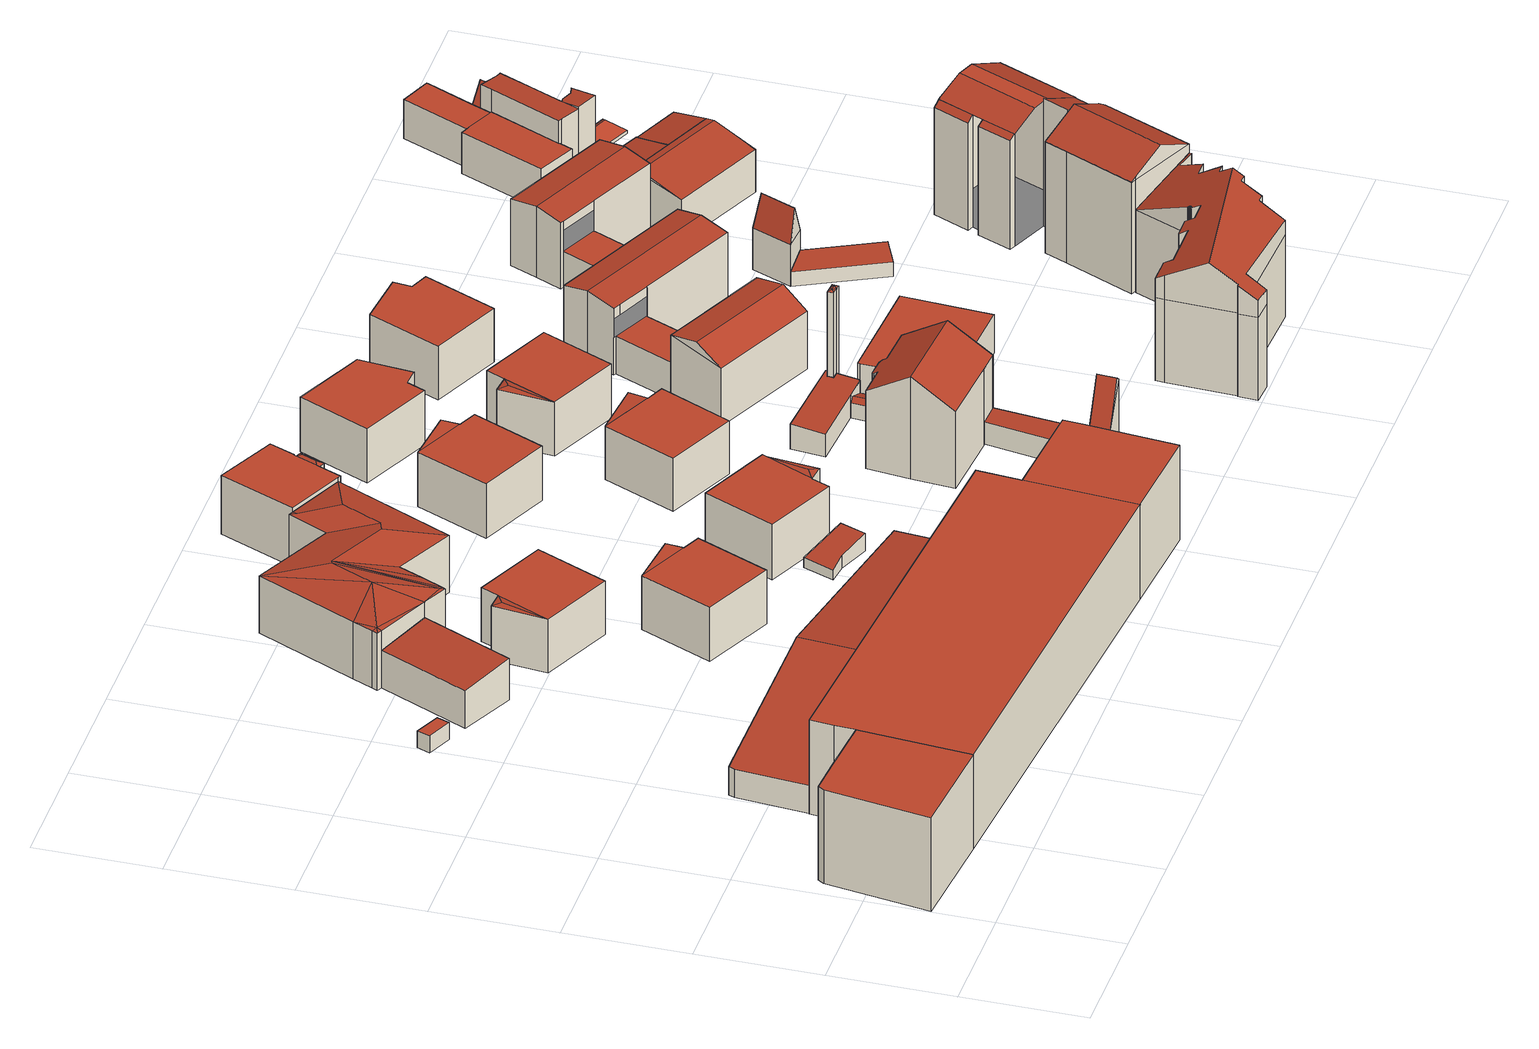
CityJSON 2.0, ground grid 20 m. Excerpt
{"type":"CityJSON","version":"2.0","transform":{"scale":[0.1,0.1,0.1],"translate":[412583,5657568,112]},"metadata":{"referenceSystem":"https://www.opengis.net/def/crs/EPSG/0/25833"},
"CityObjects":{
"building1":{"type":"Building","attributes":{"Dachtyp_tdc":"tdcPolyFlatRoof","Gemeindeschluessel":14612000,"Dachneigung":2.72,"QualitaetDacherkennung":59,"Geometrietyp2DReferenz":"3000","measuredHeight":2.93,"function":"31001_9998","roofType":"2100"},"geometry":[{"type":"Solid","lod":"2","boundaries":[[[[0,1,2,3]],[[1,4,5,2]],[[4,6,7,5]],[[6,0,3,7]],[[6,4,1,0]],[[3,2,5,7]]]],"semantics":{"surfaces":[{"type":"WallSurface"},{"type":"RoofSurface"},{"type":"GroundSurface"}],"values":[[0,0,0,0,1,2]]}}]},
"building2":{"type":"Building","attributes":{"Gemeindeschluessel":14612000,"Geometrietyp2DReferenz":"3000","function":"31001_2000","roofType":"9999"},"children":["building2-1","building2-2","building2-3"]},
"building2-1":{"type":"BuildingPart","attributes":{"Dachtyp_tdc":"tdcPolyFlatRoof","Dachneigung":0,"QualitaetDacherkennung":70,"Geometrietyp2DReferenz":"3000","measuredHeight":16.41,"roofType":"1000"},"parents":["building2"],"geometry":[{"type":"MultiSurface","lod":"2","boundaries":[[[8,9,10,11]],[[9,12,13,10]],[[12,14,15,13]],[[14,16,17,15]],[[16,18,19,17]],[[18,20,21,19]],[[18,16,14,12,9,8,20]],[[21,11,10,13,15,17,19]]],"semantics":{"surfaces":[{"type":"WallSurface"},{"type":"RoofSurface"},{"type":"GroundSurface"}],"values":[0,0,0,0,0,0,1,2]}}]},
"building2-2":{"type":"BuildingPart","attributes":{"Dachtyp_tdc":"tdcPolyFlatRoof","Dachneigung":0,"QualitaetDacherkennung":54,"Geometrietyp2DReferenz":"3000","measuredHeight":16.43,"roofType":"1000"},"parents":["building2"],"geometry":[{"type":"MultiSurface","lod":"2","boundaries":[[[22,23,24]],[[22,25,26,23]],[[25,27,28,26]],[[27,29,30,28]],[[29,8,11,30]],[[31,32,33,21,20]],[[31,20,8,29,27,25,22]],[[23,26,28,30,11,21,33]]],"semantics":{"surfaces":[{"type":"WallSurface"},{"type":"RoofSurface"},{"type":"GroundSurface"}],"values":[0,0,0,0,0,0,1,2]}}]},
"building2-3":{"type":"BuildingPart","attributes":{"Dachtyp_tdc":"tdcPolyFlatRoof","Dachneigung":0,"QualitaetDacherkennung":60,"Geometrietyp2DReferenz":"3000","measuredHeight":16.4,"roofType":"1000"},"parents":["building2"],"geometry":[{"type":"MultiSurface","lod":"2","boundaries":[[[34,35,36,37]],[[35,38,39,36]],[[38,24,23,39]],[[32,40,41,33]],[[40,34,37,41]],[[40,32,24,38,35,34]],[[37,36,39,23,33,41]]],"semantics":{"surfaces":[{"type":"WallSurface"},{"type":"RoofSurface"},{"type":"GroundSurface"}],"values":[0,0,0,0,0,1,2]}}]},
"building3":{"type":"Building","attributes":{"Dachtyp_tdc":"tdcPolyFlatRoof","Gemeindeschluessel":14612000,"Dachneigung":3.89,"QualitaetDacherkennung":74,"Geometrietyp2DReferenz":"3000","measuredHeight":7.26,"function":"31001_9998","roofType":"2100"},"geometry":[{"type":"Solid","lod":"2","boundaries":[[[[42,43,44,45]],[[43,46,47,44]],[[46,48,49,47]],[[48,42,45,49]],[[48,46,43,42]],[[45,44,47,49]]]],"semantics":{"surfaces":[{"type":"WallSurface"},{"type":"RoofSurface"},{"type":"GroundSurface"}],"values":[[0,0,0,0,1,2]]}}]},
"building4":{"type":"Building","attributes":{"Dachtyp_tdc":"tdcFreeFormRoof","Gemeindeschluessel":14612000,"Dachneigung":10.02,"QualitaetDacherkennung":15,"Geometrietyp2DReferenz":"3000","measuredHeight":9.95,"function":"31001_2000","roofType":"5000"},"geometry":[{"type":"Solid","lod":"2","boundaries":[[[[50,51,52,53]],[[51,54,55,52]],[[54,56,57,55]],[[56,58,59,57]],[[58,50,53,59]],[[58,56,60,61]],[[61,60,54,51,50]],[[56,54,60]],[[50,58,61]],[[53,52,55,57,59]]]],"semantics":{"surfaces":[{"type":"WallSurface"},{"type":"RoofSurface"},{"type":"GroundSurface"}],"values":[[0,0,0,0,0,1,1,0,0,2]]}}]},
"building5":{"type":"Building","attributes":{"Gemeindeschluessel":14612000,"Geometrietyp2DReferenz":"3000","function":"31001_9998","roofType":"9999"},"children":["building5-1","building5-2"]},
"building5-1":{"type":"BuildingPart","attributes":{"Dachtyp_tdc":"tdcPolyFlatRoof","Dachneigung":0,"QualitaetDacherkennung":51,"Geometrietyp2DReferenz":"3000","measuredHeight":9.42,"roofType":"1000"},"parents":["building5"],"geometry":[{"type":"MultiSurface","lod":"2","boundaries":[[[62,63,64,65]],[[63,66,67,64]],[[68,69,70,71]],[[69,62,65,70]],[[69,68,66,63,62]],[[65,64,67,71,70]]],"semantics":{"surfaces":[{"type":"WallSurface"},{"type":"RoofSurface"},{"type":"GroundSurface"}],"values":[0,0,0,0,1,2]}}]},
"building5-2":{"type":"BuildingPart","attributes":{"Dachtyp_tdc":"tdcFreeFormRoof","Dachneigung":11.11,"QualitaetDacherkennung":55,"Geometrietyp2DReferenz":"3000","measuredHeight":9.66,"roofType":"5000"},"parents":["building5"],"geometry":[{"type":"MultiSurface","lod":"2","boundaries":[[[66,72,73,67]],[[72,68,71,73]],[[74,68,72]],[[74,72,66]],[[74,66,68]],[[67,73,71]]],"semantics":{"surfaces":[{"type":"WallSurface"},{"type":"RoofSurface"},{"type":"GroundSurface"}],"values":[0,0,1,1,1,2]}}]},
"building6":{"type":"Building","attributes":{"Gemeindeschluessel":14612000,"Geometrietyp2DReferenz":"3000","function":"31001_9998","roofType":"9999"},"children":["building6-1","building6-2"]},
"building6-1":{"type":"BuildingPart","attributes":{"Dachtyp_tdc":"tdcPolyFlatRoof","Dachneigung":0,"QualitaetDacherkennung":54,"Geometrietyp2DReferenz":"3000","measuredHeight":9.45,"roofType":"1000"},"parents":["building6"],"geometry":[{"type":"MultiSurface","lod":"2","boundaries":[[[75,76,77,78]],[[76,79,80,77]],[[81,82,83,84]],[[82,75,78,83]],[[82,81,79,76,75]],[[78,77,80,84,83]]],"semantics":{"surfaces":[{"type":"WallSurface"},{"type":"RoofSurface"},{"type":"GroundSurface"}],"values":[0,0,0,0,1,2]}}]},
"building6-2":{"type":"BuildingPart","attributes":{"Dachtyp_tdc":"tdcPolyFlatRoof","Dachneigung":0,"QualitaetDacherkennung":54,"Geometrietyp2DReferenz":"3000","measuredHeight":9.45,"roofType":"1000"},"parents":["building6"],"geometry":[{"type":"MultiSurface","lod":"2","boundaries":[[[85,86,80,79]],[[85,81,84,86]],[[85,79,81]],[[84,80,86]]],"semantics":{"surfaces":[{"type":"WallSurface"},{"type":"RoofSurface"},{"type":"GroundSurface"}],"values":[0,0,1,2]}}]},
"building7":{"type":"Building","attributes":{"Dachtyp_tdc":"tdcFreeFormRoof","Gemeindeschluessel":14612000,"Dachneigung":13.33,"QualitaetDacherkennung":37,"Geometrietyp2DReferenz":"3000","measuredHeight":11.77,"function":"31001_9998","roofType":"5000"},"geometry":[{"type":"Solid","lod":"2","boundaries":[[[[87,88,49,89]],[[88,90,47,49]],[[90,91,92,47]],[[91,93,94,92]],[[93,95,96,94]],[[95,97,98,96]],[[97,99,100,98]],[[99,101,102,100]],[[101,103,104,102]],[[103,105,106,104]],[[105,107,108,106]],[[107,109,110,108]],[[109,111,112,110]],[[111,113,114,112]],[[113,87,89,114]],[[115,111,109]],[[115,113,111]],[[115,116,113]],[[117,116,115]],[[116,117,118]],[[119,115,109,107]],[[120,121,119,107,105]],[[122,120,105,103]],[[122,103,101]],[[121,120,122,101,99]],[[117,115,119,121,99,97]],[[97,118,117]],[[95,118,97]],[[95,123,118]],[[93,123,95]],[[123,93,91]],[[123,91,90]],[[116,88,87]],[[118,88,116]],[[123,88,118]],[[88,123,90]],[[116,87,113]],[[89,49,47,92,94,96,98,100,102,104,106,108,110,112,114]]]],"semantics":{"surfaces":[{"type":"WallSurface"},{"type":"RoofSurface"},{"type":"GroundSurface"}],"values":[[0,0,0,0,0,0,0,0,0,0,0,0,0,0,0,1,1,1,1,1,1,1,1,1,1,1,1,1,1,1,1,1,1,1,1,1,1,2]]}}]},
"building8":{"type":"Building","attributes":{"Gemeindeschluessel":14612000,"Dachtyp_tdc":"tdcPolyFlatRoof","Dachneigung":8.35,"QualitaetDacherkennung":71,"Geometrietyp2DReferenz":"3000","measuredHeight":3,"function":"31001_9998","roofType":"2100"},"geometry":[{"type":"Solid","lod":"2","boundaries":[[[[124,125,126,127]],[[125,128,129,126]],[[128,130,131,129]],[[128,125,124,132,130]],[[131,133,127,126,129]],[[130,132,133,131]],[[132,124,127,133]]]],"semantics":{"surfaces":[{"type":"WallSurface"},{"type":"RoofSurface"},{"type":"GroundSurface"}],"values":[[0,0,0,1,2,0,0]]}}]},
"building9":{"type":"Building","attributes":{"Gemeindeschluessel":14612000,"Geometrietyp2DReferenz":"3000","function":"31001_9998","roofType":"9999"},"children":["building9-1","building9-2"]},
"building9-1":{"type":"BuildingPart","attributes":{"Dachtyp_tdc":"tdcFreeFormRoof","Dachneigung":11.93,"QualitaetDacherkennung":52,"Geometrietyp2DReferenz":"3000","measuredHeight":9.85,"roofType":"5000"},"parents":["building9"],"geometry":[{"type":"MultiSurface","lod":"2","boundaries":[[[134,135,136,137]],[[135,138,139,136]],[[137,136,139]],[[140,138,135]],[[140,135,134]],[[140,134,138]]],"semantics":{"surfaces":[{"type":"WallSurface"},{"type":"GroundSurface"},{"type":"RoofSurface"}],"values":[0,0,1,2,2,2]}}]},
"building9-2":{"type":"BuildingPart","attributes":{"Dachtyp_tdc":"tdcPolyFlatRoof","Dachneigung":0,"QualitaetDacherkennung":57,"Geometrietyp2DReferenz":"3000","measuredHeight":9.64,"roofType":"1000"},"parents":["building9"],"geometry":[{"type":"MultiSurface","lod":"2","boundaries":[[[141,142,143,139,138]],[[142,144,145,143]],[[144,146,147,145]],[[146,148,149,147]],[[148,150,134,137,149]],[[150,148,146,144,142,141]],[[139,143,145,147,149,137]]],"semantics":{"surfaces":[{"type":"WallSurface"},{"type":"RoofSurface"},{"type":"GroundSurface"}],"values":[0,0,0,0,0,1,2]}}]},
"building10":{"type":"Building","attributes":{"Gemeindeschluessel":14612000,"Geometrietyp2DReferenz":"3000","function":"31001_9998","roofType":"9999"},"children":["building10-1","building10-2"]},
"building10-1":{"type":"BuildingPart","attributes":{"Dachtyp_tdc":"tdcFreeFormRoof","Dachneigung":30.29,"QualitaetDacherkennung":15,"Geometrietyp2DReferenz":"3000","measuredHeight":10.3,"roofType":"5000"},"parents":["building10"],"geometry":[{"type":"MultiSurface","lod":"2","boundaries":[[[151,152,153]],[[154,151,153,155]],[[154,155,156,157]],[[151,154,157,152]],[[158,159,160,161,162]],[[156,155,159,158]],[[155,153,160,159]],[[153,152,161,160]]],"semantics":{"surfaces":[{"type":"RoofSurface"},{"type":"GroundSurface"},{"type":"WallSurface"}],"values":[0,0,0,0,1,2,2,2]}}]},
"building10-2":{"type":"BuildingPart","attributes":{"Dachtyp_tdc":"tdcPolyFlatRoof","Dachneigung":0,"QualitaetDacherkennung":68,"Geometrietyp2DReferenz":"3000","measuredHeight":10.35,"roofType":"1000"},"parents":["building10"],"geometry":[{"type":"MultiSurface","lod":"2","boundaries":[[[163,161,152]],[[163,164,165,161]],[[164,166,167,165]],[[166,168,169,167]],[[168,170,171,169]],[[170,172,173,171]],[[172,174,156,158,173]],[[174,172,170,168,166,164,163,175]],[[162,161,165,167,169,171,173,158]]],"semantics":{"surfaces":[{"type":"WallSurface"},{"type":"RoofSurface"},{"type":"GroundSurface"}],"values":[0,0,0,0,0,0,0,1,2]}}]},
"building11":{"type":"Building","attributes":{"Dachtyp_tdc":"tdcPolyFlatRoof","Gemeindeschluessel":14612000,"Dachneigung":0,"QualitaetDacherkennung":27,"Geometrietyp2DReferenz":"3000","measuredHeight":2.56,"function":"31001_2000","roofType":"1000"},"geometry":[{"type":"Solid","lod":"2","boundaries":[[[[176,177,178,179]],[[177,180,181,178]],[[180,182,183,181]],[[182,176,179,183]],[[182,180,177,176]],[[179,178,181,183]]]],"semantics":{"surfaces":[{"type":"WallSurface"},{"type":"RoofSurface"},{"type":"GroundSurface"}],"values":[[0,0,0,0,1,2]]}}]},
"building12":{"type":"Building","attributes":{"Gemeindeschluessel":14612000,"Geometrietyp2DReferenz":"3000","function":"31001_9998","roofType":"9999"},"children":["building12-1","building12-2"]},
"building12-1":{"type":"BuildingPart","attributes":{"Dachtyp_tdc":"tdcPolyFlatRoof","Dachneigung":0,"QualitaetDacherkennung":56,"Geometrietyp2DReferenz":"3000","measuredHeight":9.44,"roofType":"1000"},"parents":["building12"],"geometry":[{"type":"MultiSurface","lod":"2","boundaries":[[[184,185,186,187]],[[188,189,190,191]],[[189,192,193,190]],[[192,184,187,193]],[[192,189,188,185,184]],[[187,186,191,190,193]]],"semantics":{"surfaces":[{"type":"WallSurface"},{"type":"RoofSurface"},{"type":"GroundSurface"}],"values":[0,0,0,0,1,2]}}]},
"building12-2":{"type":"BuildingPart","attributes":{"Dachtyp_tdc":"tdcPolyFlatRoof","Dachneigung":0,"QualitaetDacherkennung":59,"Geometrietyp2DReferenz":"3000","measuredHeight":9.43,"roofType":"1000"},"parents":["building12"],"geometry":[{"type":"MultiSurface","lod":"2","boundaries":[[[185,194,195,186]],[[194,188,191,195]],[[194,185,188]],[[186,195,191]]],"semantics":{"surfaces":[{"type":"WallSurface"},{"type":"RoofSurface"},{"type":"GroundSurface"}],"values":[0,0,1,2]}}]},
"building13":{"type":"Building","attributes":{"Gemeindeschluessel":14612000,"Geometrietyp2DReferenz":"3000","function":"31001_9998","roofType":"9999"},"children":["building13-1","building13-2"]},
"building13-1":{"type":"BuildingPart","attributes":{"Dachtyp_tdc":"tdcPolyFlatRoof","Dachneigung":4.73,"QualitaetDacherkennung":57,"Geometrietyp2DReferenz":"3000","measuredHeight":9.65,"roofType":"2100"},"parents":["building13"],"geometry":[{"type":"MultiSurface","lod":"2","boundaries":[[[196,197,198,199,200]],[[197,201,202,198]],[[201,203,202]],[[197,196,201]],[[199,198,202]]],"semantics":{"surfaces":[{"type":"WallSurface"},{"type":"RoofSurface"},{"type":"GroundSurface"}],"values":[0,0,0,1,2]}}]},
"building13-2":{"type":"BuildingPart","attributes":{"Dachtyp_tdc":"tdcPolyFlatRoof","Dachneigung":0,"QualitaetDacherkennung":46,"Geometrietyp2DReferenz":"3000","measuredHeight":9.35,"roofType":"1000"},"parents":["building13"],"geometry":[{"type":"MultiSurface","lod":"2","boundaries":[[[204,200,199,205]],[[203,206,207,202]],[[206,208,209,207]],[[208,204,205,209]],[[205,199,202,207,209]],[[208,206,203,200,204]]],"semantics":{"surfaces":[{"type":"WallSurface"},{"type":"GroundSurface"},{"type":"RoofSurface"}],"values":[0,0,0,0,1,2]}}]},
"building14":{"type":"Building","attributes":{"Dachtyp_tdc":"tdcGableRoof","Gemeindeschluessel":14612000,"Dachneigung":31.12,"QualitaetDacherkennung":62,"Geometrietyp2DReferenz":"3000","measuredHeight":17.8,"function":"31001_9998","roofType":"3100"},"geometry":[{"type":"Solid","lod":"2","boundaries":[[[[210,211,212,213]],[[211,214,215,212]],[[214,216,217,215]],[[216,218,219,217]],[[218,220,221,219]],[[220,222,223,221]],[[222,224,225,223]],[[224,226,227,225]],[[226,228,229,227]],[[228,230,231,229]],[[230,232,233,231]],[[232,234,235,233]],[[234,236,237,235]],[[236,210,213,237]],[[232,230,228,226,224,222]],[[222,220,218,216,214,211,210,236,234,232]],[[213,212,215,217,219,221,223,225,227,229,231,233,235,237]]]],"semantics":{"surfaces":[{"type":"WallSurface"},{"type":"RoofSurface"},{"type":"GroundSurface"}],"values":[[0,0,0,0,0,0,0,0,0,0,0,0,0,0,1,1,2]]}}]},
"building15":{"type":"Building","attributes":{"Dachtyp_tdc":"tdcPolyFlatRoof","Gemeindeschluessel":14612000,"Dachneigung":4.69,"QualitaetDacherkennung":69,"Geometrietyp2DReferenz":"3000","measuredHeight":4.18,"function":"31001_9998","roofType":"2100"},"geometry":[{"type":"Solid","lod":"2","boundaries":[[[[238,239,240,241]],[[239,242,243,240]],[[242,244,245,243]],[[244,238,241,245]],[[244,242,239,238]],[[241,240,243,245]]]],"semantics":{"surfaces":[{"type":"WallSurface"},{"type":"RoofSurface"},{"type":"GroundSurface"}],"values":[[0,0,0,0,1,2]]}}]},
"building16":{"type":"Building","attributes":{"Dachtyp_tdc":"tdcGableRoof","Gemeindeschluessel":14612000,"Dachneigung":67,"QualitaetDacherkennung":5,"Geometrietyp2DReferenz":"3000","measuredHeight":11.3,"function":"31001_9998","roofType":"3100"},"geometry":[{"type":"Solid","lod":"2","boundaries":[[[[246,247,248,249]],[[247,250,251,248]],[[250,252,253,251]],[[252,246,249,253]],[[250,247,254]],[[246,252,255]],[[247,246,255,254]],[[252,250,254,255]],[[249,248,251,253]]]],"semantics":{"surfaces":[{"type":"WallSurface"},{"type":"RoofSurface"},{"type":"GroundSurface"}],"values":[[0,0,0,0,0,0,1,1,2]]}}]},
"building17":{"type":"Building","attributes":{"Dachtyp_tdc":"tdcPolyFlatRoof","Gemeindeschluessel":14612000,"Dachneigung":0,"QualitaetDacherkennung":59,"Geometrietyp2DReferenz":"3000","measuredHeight":9.42,"function":"31001_9998","roofType":"1000"},"geometry":[{"type":"Solid","lod":"2","boundaries":[[[[256,257,258,259]],[[257,260,261,258]],[[260,262,263,261]],[[262,264,265,263]],[[264,266,267,265]],[[266,256,259,267]],[[266,264,262,260,257,256]],[[259,258,261,263,265,267]]]],"semantics":{"surfaces":[{"type":"WallSurface"},{"type":"RoofSurface"},{"type":"GroundSurface"}],"values":[[0,0,0,0,0,0,1,2]]}}]},
"building18":{"type":"Building","attributes":{"Dachtyp_tdc":"tdcPolyFlatRoof","Gemeindeschluessel":14612000,"Dachneigung":5.37,"QualitaetDacherkennung":80,"Geometrietyp2DReferenz":"3000","measuredHeight":4.47,"function":"31001_9998","roofType":"2100"},"geometry":[{"type":"Solid","lod":"2","boundaries":[[[[268,269,270,271]],[[269,272,273,270]],[[272,274,275,273]],[[274,276,277,275]],[[276,278,279,277]],[[278,280,281,279]],[[280,282,283,281]],[[282,284,285,283]],[[284,286,287,285]],[[286,268,271,287]],[[286,284,282,280,278,276,274,272,269,268]],[[271,270,273,275,277,279,281,283,285,287]]]],"semantics":{"surfaces":[{"type":"WallSurface"},{"type":"RoofSurface"},{"type":"GroundSurface"}],"values":[[0,0,0,0,0,0,0,0,0,0,1,2]]}}]},
"building19":{"type":"Building","attributes":{"Gemeindeschluessel":14612000,"Geometrietyp2DReferenz":"3000","function":"31001_9998","roofType":"9999"},"children":["building19-1","building19-2"]},
"building19-1":{"type":"BuildingPart","attributes":{"Dachtyp_tdc":"tdcPolyFlatRoof","Dachneigung":0,"QualitaetDacherkennung":56,"Geometrietyp2DReferenz":"3000","measuredHeight":9.44,"roofType":"1000"},"parents":["building19"],"geometry":[{"type":"MultiSurface","lod":"2","boundaries":[[[288,289,290,291,292]],[[293,294,295,296,297]],[[294,298,299,295]],[[298,300,301,299]],[[300,288,292,301]],[[300,298,294,293,289,288]],[[292,291,296,295,299,301]]],"semantics":{"surfaces":[{"type":"WallSurface"},{"type":"RoofSurface"},{"type":"GroundSurface"}],"values":[0,0,0,0,0,1,2]}}]},
"building19-2":{"type":"BuildingPart","attributes":{"Dachtyp_tdc":"tdcFreeFormRoof","Dachneigung":12.26,"QualitaetDacherkennung":58,"Geometrietyp2DReferenz":"3000","measuredHeight":9.67,"roofType":"5000"},"parents":["building19"],"geometry":[{"type":"MultiSurface","lod":"2","boundaries":[[[290,302,303,291]],[[302,297,296,303]],[[304,297,302]],[[304,302,290]],[[304,290,297]],[[291,303,296]]],"semantics":{"surfaces":[{"type":"WallSurface"},{"type":"RoofSurface"},{"type":"GroundSurface"}],"values":[0,0,1,1,1,2]}}]},
"building20":{"type":"Building","attributes":{"Dachtyp_tdc":"tdcGableRoof","Gemeindeschluessel":14612000,"Dachneigung":25.62,"QualitaetDacherkennung":9,"Geometrietyp2DReferenz":"3000","measuredHeight":3.5,"function":"31001_9998","roofType":"3100"},"geometry":[{"type":"Solid","lod":"2","boundaries":[[[[305,306,307,308]],[[306,309,310,307]],[[309,311,312,310]],[[311,305,308,312]],[[309,306,313]],[[305,311,314]],[[306,305,314,313]],[[311,309,313,314]],[[308,307,310,312]]]],"semantics":{"surfaces":[{"type":"WallSurface"},{"type":"RoofSurface"},{"type":"GroundSurface"}],"values":[[0,0,0,0,0,0,1,1,2]]}}]},
"building21":{"type":"Building","attributes":{"Dachtyp_tdc":"tdcFreeFormRoof","Gemeindeschluessel":14612000,"Dachneigung":17.4,"QualitaetDacherkennung":21,"Geometrietyp2DReferenz":"3000","measuredHeight":19.07,"function":"31001_9998","roofType":"5000"},"geometry":[{"type":"Solid","lod":"2","boundaries":[[[[315,316,317,318]],[[316,319,320,317]],[[319,321,322,320]],[[321,323,324,322]],[[323,325,326,324]],[[325,315,318,326]],[[323,327,325]],[[323,328,327]],[[328,323,321]],[[328,321,319]],[[327,316,315]],[[328,316,327]],[[316,328,319]],[[327,315,325]],[[318,317,320,322,324,326]]]],"semantics":{"surfaces":[{"type":"WallSurface"},{"type":"RoofSurface"},{"type":"GroundSurface"}],"values":[[0,0,0,0,0,0,1,1,1,1,1,1,1,1,2]]}}]},
"building22":{"type":"Building","attributes":{"Dachtyp_tdc":"tdcFreeFormRoof","Gemeindeschluessel":14612000,"Dachneigung":30.23,"QualitaetDacherkennung":49,"Geometrietyp2DReferenz":"3000","measuredHeight":12.74,"function":"31001_9998","roofType":"5000"},"geometry":[{"type":"Solid","lod":"2","boundaries":[[[[329,330,331,332]],[[330,333,334,331]],[[333,335,336,334]],[[335,337,338,336]],[[337,339,340,338]],[[339,329,332,340]],[[330,341,342,333]],[[341,329,339,337,335,342]],[[330,329,341]],[[335,333,342]],[[332,331,334,336,338,340]]]],"semantics":{"surfaces":[{"type":"WallSurface"},{"type":"RoofSurface"},{"type":"GroundSurface"}],"values":[[0,0,0,0,0,0,1,1,0,0,2]]}}]},
"building23":{"type":"Building","attributes":{"Dachtyp_tdc":"tdcPolyFlatRoof","Gemeindeschluessel":14612000,"Dachneigung":0,"QualitaetDacherkennung":83,"Geometrietyp2DReferenz":"3000","measuredHeight":6.72,"function":"31001_9998","roofType":"1000"},"geometry":[{"type":"Solid","lod":"2","boundaries":[[[[343,344,345,346]],[[344,347,348,345]],[[347,349,350,348]],[[349,351,352,350]],[[351,353,354,352]],[[353,343,346,354]],[[353,351,349,347,344,343]],[[346,345,348,350,352,354]]]],"semantics":{"surfaces":[{"type":"WallSurface"},{"type":"RoofSurface"},{"type":"GroundSurface"}],"values":[[0,0,0,0,0,0,1,2]]}}]},
"building24":{"type":"Building","attributes":{"Dachtyp_tdc":"tdcPolyFlatRoof","Gemeindeschluessel":14612000,"Dachneigung":0,"QualitaetDacherkennung":48,"Geometrietyp2DReferenz":"3000","measuredHeight":9.37,"function":"31001_9998","roofType":"1000"},"geometry":[{"type":"Solid","lod":"2","boundaries":[[[[355,356,357,358]],[[356,359,360,357]],[[359,361,362,360]],[[361,363,364,362]],[[363,365,366,364]],[[365,355,358,366]],[[365,363,361,359,356,355]],[[358,357,360,362,364,366]]]],"semantics":{"surfaces":[{"type":"WallSurface"},{"type":"RoofSurface"},{"type":"GroundSurface"}],"values":[[0,0,0,0,0,0,1,2]]}}]},
"building25":{"type":"Building","attributes":{"Gemeindeschluessel":14612000,"Geometrietyp2DReferenz":"3000","function":"31001_9998","roofType":"9999"},"children":["building25-1","building25-2"]},
"building25-1":{"type":"BuildingPart","attributes":{"Dachtyp_tdc":"tdcPolyFlatRoof","Dachneigung":0,"QualitaetDacherkennung":65,"Geometrietyp2DReferenz":"3000","measuredHeight":6.44,"roofType":"1000"},"parents":["building25"],"geometry":[{"type":"MultiSurface","lod":"2","boundaries":[[[367,368,369,370]],[[368,371,372,369]],[[371,373,374,372]],[[373,375,376,374]],[[377,367,370,378]],[[377,375,373,371,368,367]],[[370,369,372,374,376,378]]],"semantics":{"surfaces":[{"type":"WallSurface"},{"type":"RoofSurface"},{"type":"GroundSurface"}],"values":[0,0,0,0,0,1,2]}}]},
"building25-2":{"type":"BuildingPart","attributes":{"Dachtyp_tdc":"tdcGableRoof","Dachneigung":10.05,"QualitaetDacherkennung":38,"Geometrietyp2DReferenz":"3000","measuredHeight":12.59,"roofType":"3100"},"parents":["building25"],"geometry":[{"type":"MultiSurface","lod":"2","boundaries":[[[379,380,381,382]],[[380,383,384,381]],[[383,385,386,384]],[[385,387,370,386]],[[387,388,377,378,370]],[[389,390,391,376,375]],[[390,392,393,391]],[[392,394,395,393]],[[394,379,382,395]],[[390,389,388,387,385,383]],[[383,380,379,394,392,390]],[[382,381,384,386,370,378,376,391,393,395]]],"semantics":{"surfaces":[{"type":"WallSurface"},{"type":"RoofSurface"},{"type":"GroundSurface"}],"values":[0,0,0,0,0,0,0,0,0,1,1,2]}}]},
"building26":{"type":"Building","attributes":{"Dachtyp_tdc":"tdcFreeFormRoof","Gemeindeschluessel":14612000,"Dachneigung":29.43,"QualitaetDacherkennung":14,"Geometrietyp2DReferenz":"3000","measuredHeight":22.42,"function":"31001_9998","roofType":"5000"},"geometry":[{"type":"Solid","lod":"2","boundaries":[[[[396,397,398,399]],[[397,400,401,398]],[[400,402,403,401]],[[402,404,405,403]],[[404,406,407,405]],[[406,408,409,407]],[[408,410,411,409]],[[410,412,413,411]],[[412,414,415,413]],[[414,416,417,415]],[[416,418,419,417]],[[418,420,421,419]],[[420,422,423,421]],[[422,424,425,423]],[[424,426,427,425]],[[426,428,429,427]],[[428,430,431,429]],[[432,433,434,435,436,437,438,439,440,441,442,443,444,445,446,447,448,449,450,451,452,453,454,455,456,457,458,459,460,461,462,463,464,428]],[[465,466,467,468,469,470,457,456,471,472,473,474]],[[475,474,473,476]],[[477,465,474,475]],[[476,473,472,478]],[[478,472,471,479]],[[479,471,456,455,480]],[[481,470,469,482]],[[483,458,457,470,481]],[[482,469,468,484]],[[484,468,467,485]],[[485,467,466,486]],[[486,466,465,477]],[[430,464,463,487]],[[428,464,430]],[[487,463,462,488]],[[488,462,461,489]],[[489,461,460,490]],[[490,460,459,491]],[[491,459,458,483]],[[480,455,454,492]],[[492,454,453,493]],[[493,453,452,494]],[[494,452,451,495]],[[495,451,450,496]],[[496,450,449,497]],[[497,449,448,396]],[[396,448,447,397]],[[397,447,446,400]],[[400,446,445,402]],[[402,445,444,404]],[[404,444,443,406]],[[406,443,442,408]],[[442,441,408]],[[408,441,440,410]],[[410,440,439,412]],[[412,439,438,414]],[[414,438,437,416]],[[416,437,436,418]],[[418,436,435,420]],[[420,435,434,422]],[[422,434,433,424]],[[424,433,432,426]],[[426,432,428]],[[431,498,499,500,501,502,503,504,505,506,507,508,509,510,511,512,513,514,515,516,517,518,519,520,399,398,401,403,405,407,409,411,413,415,417,419,421,423,425,427,429]],[[430,487,498,431]],[[487,488,499,498]],[[488,489,500,499]],[[489,490,501,500]],[[490,491,502,501]],[[491,483,503,502]],[[483,481,504,503]],[[481,482,505,504]],[[482,484,506,505]],[[484,485,507,506]],[[485,486,508,507]],[[486,477,509,508]],[[477,475,510,509]],[[475,476,511,510]],[[476,478,512,511]],[[478,479,513,512]],[[479,480,514,513]],[[480,492,515,514]],[[492,493,516,515]],[[493,494,517,516]],[[494,495,518,517]],[[495,496,519,518]],[[496,497,520,519]],[[497,396,399,520]]]],"semantics":{"surfaces":[{"type":"WallSurface"},{"type":"RoofSurface"},{"type":"GroundSurface"}],"values":[[0,0,0,0,0,0,0,0,0,0,0,0,0,0,0,0,0,1,1,0,0,0,0,0,0,0,0,0,0,0,0,0,0,0,0,0,0,0,0,0,0,0,0,0,0,0,0,0,0,0,0,0,0,0,0,0,0,0,0,0,0,2,0,0,0,0,0,0,0,0,0,0,0,0,0,0,0,0,0,0,0,0,0,0,0,0]]}}]},
"building27":{"type":"Building","attributes":{"Dachtyp_tdc":"tdcPolyFlatRoof","Gemeindeschluessel":14612000,"Dachneigung":3.25,"QualitaetDacherkennung":56,"Geometrietyp2DReferenz":"3000","measuredHeight":2.84,"function":"31001_9998","roofType":"2100"},"geometry":[{"type":"Solid","lod":"2","boundaries":[[[[521,522,523,524]],[[522,525,526,523]],[[525,527,528,526]],[[527,521,524,528]],[[527,525,522,521]],[[524,523,526,528]]]],"semantics":{"surfaces":[{"type":"WallSurface"},{"type":"RoofSurface"},{"type":"GroundSurface"}],"values":[[0,0,0,0,1,2]]}}]},
"building28":{"type":"Building","attributes":{"Dachtyp_tdc":"tdcGableRoof","Gemeindeschluessel":14612000,"Dachneigung":63.8,"QualitaetDacherkennung":4,"Geometrietyp2DReferenz":"3000","measuredHeight":12.34,"function":"31001_9998","roofType":"3100"},"geometry":[{"type":"Solid","lod":"2","boundaries":[[[[529,530,528,531]],[[530,532,526,528]],[[532,533,534,526]],[[533,529,531,534]],[[532,530,535]],[[529,533,536]],[[530,529,536,535]],[[533,532,535,536]],[[531,528,526,534]]]],"semantics":{"surfaces":[{"type":"WallSurface"},{"type":"RoofSurface"},{"type":"GroundSurface"}],"values":[[0,0,0,0,0,0,1,1,2]]}}]},
"building29":{"type":"Building","attributes":{"Gemeindeschluessel":14612000,"Geometrietyp2DReferenz":"3000","function":"31001_9998","roofType":"9999"},"children":["building29-1","building29-2"]},
"building29-1":{"type":"BuildingPart","attributes":{"Dachtyp_tdc":"tdcGableRoof","Dachneigung":11.05,"QualitaetDacherkennung":36,"Geometrietyp2DReferenz":"3000","measuredHeight":12.56,"roofType":"3100"},"parents":["building29"],"geometry":[{"type":"MultiSurface","lod":"2","boundaries":[[[537,538,539,540]],[[538,541,542,539]],[[541,543,542]],[[544,545,546]],[[544,547,548,545]],[[547,549,550,548]],[[549,551,552,550]],[[551,553,554,552]],[[553,537,540,554]],[[549,547,544,541,538,537]],[[537,553,551,549]],[[540,539,542,545,548,550,552,554]]],"semantics":{"surfaces":[{"type":"WallSurface"},{"type":"RoofSurface"},{"type":"GroundSurface"}],"values":[0,0,0,0,0,0,0,0,0,1,1,2]}}]},
"building29-2":{"type":"BuildingPart","attributes":{"Dachtyp_tdc":"tdcPolyFlatRoof","Dachneigung":0,"QualitaetDacherkennung":62,"Geometrietyp2DReferenz":"3000","measuredHeight":6.35,"roofType":"1000"},"parents":["building29"],"geometry":[{"type":"MultiSurface","lod":"2","boundaries":[[[543,555,556,542]],[[555,557,558,556]],[[557,546,545,558]],[[546,557,555,543]],[[542,556,558,545]]],"semantics":{"surfaces":[{"type":"WallSurface"},{"type":"RoofSurface"},{"type":"GroundSurface"}],"values":[0,0,0,1,2]}}]},
"building30":{"type":"Building","attributes":{"Dachtyp_tdc":"tdcFreeFormRoof","Gemeindeschluessel":14612000,"Dachneigung":25.4,"QualitaetDacherkennung":76,"Geometrietyp2DReferenz":"3000","measuredHeight":22.62,"function":"31001_9998","roofType":"5000"},"geometry":[{"type":"Solid","lod":"2","boundaries":[[[[559,560,561,562]],[[560,563,564,561]],[[563,565,566,564]],[[565,567,568,566]],[[567,569,570,568]],[[569,571,572,570]],[[571,573,574,572]],[[573,575,576,574]],[[575,559,562,576]],[[573,577,578,579,559,575]],[[578,580,581,582,583,584,579]],[[559,579,584,560]],[[560,584,583,563]],[[563,583,582,565]],[[565,582,581,567]],[[567,581,580,569]],[[569,580,578,577,571]],[[571,577,573]],[[562,561,564,566,568,570,572,574,576]]]],"semantics":{"surfaces":[{"type":"WallSurface"},{"type":"RoofSurface"},{"type":"GroundSurface"}],"values":[[0,0,0,0,0,0,0,0,0,1,1,0,0,0,0,0,0,0,2]]}}]},
"building31":{"type":"Building","attributes":{"Gemeindeschluessel":14612000,"Geometrietyp2DReferenz":"3000","function":"31001_9998","roofType":"9999"},"children":["building31-1","building31-2","building31-3","building31-4"]},
"building31-1":{"type":"BuildingPart","attributes":{"Dachtyp_tdc":"tdcPolyFlatRoof","Dachneigung":41.22,"QualitaetDacherkennung":61,"Geometrietyp2DReferenz":"3000","measuredHeight":19.68,"roofType":"2100"},"parents":["building31"],"geometry":[{"type":"MultiSurface","lod":"2","boundaries":[[[585,586,587,588]],[[589,590,591,592]],[[590,585,588,591]],[[590,589,586,585]],[[588,587,592,591]]],"semantics":{"surfaces":[{"type":"WallSurface"},{"type":"RoofSurface"},{"type":"GroundSurface"}],"values":[0,0,0,1,2]}}]},
"building31-2":{"type":"BuildingPart","attributes":{"Dachtyp_tdc":"tdcCutGableRoof","Dachneigung":25.98,"QualitaetDacherkennung":84,"Geometrietyp2DReferenz":"3000","measuredHeight":21.95,"roofType":"9999"},"parents":["building31"],"geometry":[{"type":"MultiSurface","lod":"2","boundaries":[[[593,594,595,596,597]],[[598,593,597,587,586]],[[594,593,599,600]],[[598,601,602,603,604]],[[593,598,604,599]],[[603,605,606,600,599,604]],[[597,596,607,608,609,592,587]]],"semantics":{"surfaces":[{"type":"WallSurface"},{"type":"RoofSurface"},{"type":"GroundSurface"}],"values":[0,0,1,1,0,1,2]}}]},
"building31-3":{"type":"BuildingPart","attributes":{"Dachtyp_tdc":"tdcPolyFlatRoof","Dachneigung":26.18,"QualitaetDacherkennung":69,"Geometrietyp2DReferenz":"3000","measuredHeight":22.31,"roofType":"2100"},"parents":["building31"],"geometry":[{"type":"MultiSurface","lod":"2","boundaries":[[[595,610,611,596]],[[610,612,613,611]],[[612,614,605,615,607,613]],[[612,610,595,616,606,614]],[[607,596,611,613]]],"semantics":{"surfaces":[{"type":"WallSurface"},{"type":"RoofSurface"},{"type":"GroundSurface"}],"values":[0,0,0,1,2]}}]},
"building31-4":{"type":"BuildingPart","attributes":{"Dachtyp_tdc":"tdcPolyFlatRoof","Dachneigung":34.7,"QualitaetDacherkennung":62,"Geometrietyp2DReferenz":"3000","measuredHeight":19.73,"roofType":"2100"},"parents":["building31"],"geometry":[{"type":"MultiSurface","lod":"2","boundaries":[[[617,618,608,602]],[[617,619,620,618]],[[619,601,609,620]],[[601,619,617,602]],[[608,618,620,609]]],"semantics":{"surfaces":[{"type":"WallSurface"},{"type":"RoofSurface"},{"type":"GroundSurface"}],"values":[0,0,0,1,2]}}]},
"building32":{"type":"Building","attributes":{"Dachtyp_tdc":"tdcFreeFormRoof","Gemeindeschluessel":14612000,"Dachneigung":13.55,"QualitaetDacherkennung":84,"Geometrietyp2DReferenz":"3000","measuredHeight":9.2,"function":"31001_9998","roofType":"5000"},"geometry":[{"type":"Solid","lod":"2","boundaries":[[[[621,622,623,624]],[[622,625,626,623]],[[625,627,628,626]],[[627,629,630,628]],[[629,621,624,630]],[[627,631,632,629]],[[631,625,622,621,632]],[[627,625,631]],[[621,629,632]],[[624,623,626,628,630]]]],"semantics":{"surfaces":[{"type":"WallSurface"},{"type":"RoofSurface"},{"type":"GroundSurface"}],"values":[[0,0,0,0,0,1,1,0,0,2]]}}]},
"building33":{"type":"Building","attributes":{"Dachtyp_tdc":"tdcPolyFlatRoof","Gemeindeschluessel":14612000,"Dachneigung":12.48,"QualitaetDacherkennung":69,"Geometrietyp2DReferenz":"3000","measuredHeight":8.8,"function":"31001_9998","roofType":"2100"},"geometry":[{"type":"Solid","lod":"2","boundaries":[[[[633,634,623,635]],[[634,636,624,623]],[[636,637,638,624]],[[637,633,635,638]],[[637,636,634,633]],[[635,623,624,638]]]],"semantics":{"surfaces":[{"type":"WallSurface"},{"type":"RoofSurface"},{"type":"GroundSurface"}],"values":[[0,0,0,0,1,2]]}}]},
"building34":{"type":"Building","attributes":{"Dachtyp_tdc":"tdcPolyFlatRoof","Gemeindeschluessel":14612000,"Dachneigung":13.59,"QualitaetDacherkennung":68,"Geometrietyp2DReferenz":"3000","measuredHeight":8.49,"function":"31001_9998","roofType":"2100"},"geometry":[{"type":"Solid","lod":"2","boundaries":[[[[639,625,640,641]],[[625,622,642,640]],[[622,643,644,642]],[[643,639,641,644]],[[643,622,625,639]],[[641,640,642,644]]]],"semantics":{"surfaces":[{"type":"WallSurface"},{"type":"RoofSurface"},{"type":"GroundSurface"}],"values":[[0,0,0,0,1,2]]}}]},
"building35":{"type":"Building","attributes":{"Gemeindeschluessel":14612000,"Geometrietyp2DReferenz":"3000","function":"31001_9998","roofType":"9999"},"children":["building35-1","building35-2"]},
"building35-1":{"type":"BuildingPart","attributes":{"Dachtyp_tdc":"tdcPolyFlatRoof","Dachneigung":2.94,"QualitaetDacherkennung":60,"Geometrietyp2DReferenz":"3000","measuredHeight":7.07,"roofType":"2100"},"parents":["building35"],"geometry":[{"type":"MultiSurface","lod":"2","boundaries":[[[645,646,647,648]],[[646,649,650,647]],[[649,651,652,650]],[[651,653,654,652]],[[655,656,657,658]],[[656,645,648,657]],[[656,655,653,651,649,646,645]],[[648,647,650,652,654,658,657]]],"semantics":{"surfaces":[{"type":"WallSurface"},{"type":"RoofSurface"},{"type":"GroundSurface"}],"values":[0,0,0,0,0,0,1,2]}}]},
"building35-2":{"type":"BuildingPart","attributes":{"Dachtyp_tdc":"tdcPolyFlatRoof","Dachneigung":0,"QualitaetDacherkennung":58,"Geometrietyp2DReferenz":"3000","measuredHeight":7.27,"roofType":"1000"},"parents":["building35"],"geometry":[{"type":"MultiSurface","lod":"2","boundaries":[[[659,660,661,654,653]],[[660,662,663,661]],[[662,664,665,663]],[[664,666,667,665]],[[666,668,669,667]],[[668,670,658,669]],[[670,655,658]],[[668,666,664,662,660,659,670]],[[654,661,663,665,667,669,658]]],"semantics":{"surfaces":[{"type":"WallSurface"},{"type":"RoofSurface"},{"type":"GroundSurface"}],"values":[0,0,0,0,0,0,0,1,2]}}]},
"building36":{"type":"Building","attributes":{"Gemeindeschluessel":14612000,"Geometrietyp2DReferenz":"3000","function":"31001_9998","roofType":"9999"},"children":["building36-1","building36-2"]},
"building36-1":{"type":"BuildingPart","attributes":{"Dachtyp_tdc":"tdcPolyFlatRoof","Dachneigung":6.7,"QualitaetDacherkennung":50,"Geometrietyp2DReferenz":"3000","measuredHeight":10.54,"roofType":"2100"},"parents":["building36"],"geometry":[{"type":"MultiSurface","lod":"2","boundaries":[[[671,672,673,674]],[[671,675,676,672]],[[675,677,678,676]],[[677,679,680,678]],[[679,681,682,680]],[[681,683,684,685,682]],[[683,681,679,677,675,671,674]],[[673,672,676,678,680,682,685]]],"semantics":{"surfaces":[{"type":"WallSurface"},{"type":"RoofSurface"},{"type":"GroundSurface"}],"values":[0,0,0,0,0,0,1,2]}}]},
"building36-2":{"type":"BuildingPart","attributes":{"Dachtyp_tdc":"tdcPolyFlatRoof","Dachneigung":4.11,"QualitaetDacherkennung":69,"Geometrietyp2DReferenz":"3000","measuredHeight":10.47,"roofType":"2100"},"parents":["building36"],"geometry":[{"type":"MultiSurface","lod":"2","boundaries":[[[684,686,687,685]],[[686,688,689,687]],[[688,690,691,689]],[[690,692,693,691]],[[692,694,695,693]],[[694,696,697,695]],[[696,698,699,697]],[[698,674,673,699]],[[674,698,696,694,692,690,688,686,684]],[[685,687,689,691,693,695,697,699,673]]],"semantics":{"surfaces":[{"type":"WallSurface"},{"type":"RoofSurface"},{"type":"GroundSurface"}],"values":[0,0,0,0,0,0,0,0,1,2]}}]},
"building37":{"type":"Building","attributes":{"Dachtyp_tdc":"tdcFreeFormRoof","Gemeindeschluessel":14612000,"Dachneigung":40.15,"QualitaetDacherkennung":4,"Geometrietyp2DReferenz":"3000","measuredHeight":2.6,"function":"31001_9998","roofType":"5000"},"geometry":[{"type":"Solid","lod":"2","boundaries":[[[[700,701,678,680]],[[701,702,703,678]],[[702,704,705,703]],[[704,706,682,705]],[[706,700,680,682]],[[707,704,702]],[[702,701,708,709,707]],[[709,706,704,707]],[[700,708,701]],[[706,709,708,700]],[[680,678,703,705,682]]]],"semantics":{"surfaces":[{"type":"WallSurface"},{"type":"RoofSurface"},{"type":"GroundSurface"}],"values":[[0,0,0,0,0,1,1,1,0,0,2]]}}]},
"building38":{"type":"Building","attributes":{"Dachtyp_tdc":"tdcGableRoof","Gemeindeschluessel":14612000,"Dachneigung":62.85,"QualitaetDacherkennung":1,"Geometrietyp2DReferenz":"3000","measuredHeight":9.24,"function":"31001_9998","roofType":"3100"},"geometry":[{"type":"Solid","lod":"2","boundaries":[[[[710,711,712,713]],[[711,714,715,712]],[[714,716,717,715]],[[716,710,713,717]],[[714,711,718]],[[710,716,719]],[[711,710,719,718]],[[716,714,718,719]],[[713,712,715,717]]]],"semantics":{"surfaces":[{"type":"WallSurface"},{"type":"RoofSurface"},{"type":"GroundSurface"}],"values":[[0,0,0,0,0,0,1,1,2]]}}]}
},
"vertices":[
[189,909,41],[198,930,40],[198,930,11],[189,909,11],[239,912,40],[239,912,11],[230,891,41],[230,891,11],
[878,212,171],[1022,201,171],[1022,201,6],[878,212,6],[1044,199,171],[1044,199,6],[1042,168,171],[1042,168,6],[1028,18,171],[1028,18,6],[1027,17,171],[1027,17,6],[864,30,171],[864,30,6],
[191,266,171],[191,266,6],[191,266,170],[193,299,171],[193,299,6],[196,338,171],[196,338,6],[884,284,171],[884,284,6],[176,84,171],[176,84,170],[176,84,6],
[29,268,170],[36,278,170],[36,278,6],[29,268,6],[93,274,170],[93,274,6],[3,98,170],[3,98,6],
[351,835,85],[263,876,78],[263,876,12],[351,835,12],[330,1022,78],[330,1022,12],[419,982,85],[419,982,12],
[196,338,56],[206,453,56],[206,453,7],[196,338,7],[210,463,57],[210,463,7],[894,410,35],[894,410,7],[884,284,35],[884,284,7],[490,441,106],[480,315,106],
[607,865,104],[555,749,104],[555,749,10],[607,865,10],[437,801,104],[437,801,10],[476,888,104],[489,917,104],[489,917,10],[476,888,10],
[447,890,104],[447,890,10],[458,877,106],
[644,531,106],[528,583,106],[528,583,12],[644,531,12],[580,701,106],[580,701,12],[667,662,106],[696,649,106],[696,649,12],[667,662,12],
[670,691,106],[670,691,12],
[460,963,112],[419,982,112],[460,963,12],[330,1022,112],[322,1026,112],[322,1026,12],[326,1035,112],[326,1035,12],[341,1068,112],[341,1068,12],[418,1232,112],[418,1232,12],[552,1169,112],[552,1169,12],[582,1234,112],[582,1234,12],[590,1231,112],[590,1231,12],[685,1189,112],[685,1189,12],[595,996,112],[595,996,12],[496,1042,112],[496,1042,12],[479,1003,112],[479,1003,12],[463,968,112],[463,968,12],[461,1135,128],[458,970,113],[454,1132,130],[422,1063,130],[561,1088,128],[610,1161,125],[580,1095,125],[586,1223,114],[334,1030,114],
[814,466,32],[782,470,27],[782,470,10],[814,466,10],[802,520,27],[802,520,10],[884,488,40],[884,488,10],[868,446,40],[868,446,10],
[928,619,106],[918,529,106],[918,529,10],[928,619,10],[889,532,106],[889,532,10],[907,543,109],
[889,532,107],[888,532,107],[888,532,10],[876,503,107],[876,503,10],[758,555,107],[758,555,10],[810,671,107],[810,671,10],[928,619,107],
[717,1232,119],[706,1227,114],[721,1221,114],[727,1256,119],[738,1261,114],[724,1267,114],[723,1267,114],[724,1267,16],[738,1261,16],[721,1221,16],[706,1227,16],[723,1267,16],
[706,1227,119],[689,1187,119],[689,1187,16],[685,1189,119],[685,1189,16],[590,1231,119],[590,1231,16],[643,1354,119],[643,1354,16],[741,1308,119],[741,1308,16],[724,1267,119],[723,1267,119],
[1049,224,34],[1044,199,34],[1044,199,9],[1049,224,9],[1022,201,34],[1022,201,9],[1023,226,34],[1023,226,9],
[744,983,107],[796,1101,107],[796,1101,12],[744,983,12],[883,1062,107],[913,1049,107],[913,1049,12],[883,1062,12],[861,932,107],[861,932,12],
[886,1092,107],[886,1092,12],
[938,859,106],[1028,850,108],[1028,850,12],[938,859,12],[938,859,105],[1025,820,106],[1025,820,12],[1025,820,105],
[886,741,105],[886,741,12],[1055,807,105],[1055,807,12],[1002,690,105],[1002,690,12],
[1127,507,141],[1133,512,137],[1133,512,8],[1127,507,8],[1161,509,138],[1161,509,8],[1166,505,140],[1166,505,8],[1165,499,144],[1165,499,8],[1229,495,144],[1229,495,8],[1224,424,186],[1224,424,8],[1219,354,142],[1219,354,8],[1217,354,141],[1217,354,8],[1182,357,141],[1182,357,8],[1062,365,142],[1062,365,8],[1068,435,186],[1068,435,8],[1075,505,144],[1075,505,8],[1127,502,144],[1127,502,8],
[1203,225,51],[1161,228,48],[1161,228,9],[1203,225,9],[1182,357,48],[1182,357,9],[1217,354,51],[1217,354,9],
[1245,203,118],[1243,171,118],[1243,171,12],[1245,203,12],[1199,173,41],[1199,173,12],[1201,205,41],[1201,205,12],[1235,171,125],[1237,203,125],
[952,1135,107],[834,1188,107],[834,1188,12],[952,1135,12],[886,1304,107],[886,1304,12],[1003,1252,107],[1003,1252,12],[994,1163,107],[994,1163,12],[965,1165,107],[965,1165,12],
[1237,612,55],[1236,605,55],[1236,605,11],[1237,612,11],[1224,606,55],[1224,606,11],[1224,596,54],[1224,596,11],[1236,595,54],[1236,595,11],[1234,563,51],[1234,563,11],[1233,559,50],[1233,559,11],[1192,561,50],[1192,561,11],[1084,568,50],[1084,568,11],[1089,623,55],[1089,623,11],
[1093,894,107],[976,946,107],[976,946,106],[976,946,12],[1093,894,12],[1014,1033,107],[1013,1033,107],[1013,1033,12],[1014,1033,12],[1014,1033,106],[1027,1063,107],[1027,1063,12],[1145,1011,107],[1145,1011,12],
[985,1036,106],[985,1036,12],[996,1022,109],
[1233,559,28],[1232,532,28],[1232,532,10],[1233,559,10],[1190,535,37],[1190,535,10],[1192,561,37],[1192,561,10],[1196,534,45],[1198,561,45],
[1244,594,202],[1236,595,202],[1236,595,13],[1244,594,13],[1224,596,202],[1224,596,13],[1224,606,202],[1224,606,13],[1236,605,202],[1236,605,13],[1245,604,202],[1245,604,13],[1240,600,204],[1229,600,204],
[1332,743,131],[1294,656,113],[1294,656,12],[1332,743,12],[1117,735,113],[1117,735,12],[1155,822,131],[1155,822,12],[1160,820,131],[1160,820,12],[1224,791,131],[1224,791,12],[1313,698,140],[1135,777,140],
[1418,552,79],[1409,407,79],[1409,407,12],[1418,552,12],[1225,418,79],[1225,418,12],[1232,532,79],[1232,532,12],[1233,559,79],[1233,559,12],[1234,563,79],[1234,563,12],
[1066,1148,108],[1118,1266,108],[1118,1266,14],[1066,1148,14],[1208,1257,108],[1208,1257,14],[1205,1227,108],[1205,1227,14],[1235,1215,108],[1235,1215,14],[1183,1097,108],[1183,1097,14],
[1267,890,78],[1224,791,78],[1224,791,13],[1267,890,13],[1160,820,78],[1160,820,13],[1204,919,78],[1204,919,13],[1200,921,78],[1200,921,13],[1268,890,78],[1268,890,13],
[1416,928,130],[1472,903,130],[1472,903,13],[1416,928,13],[1454,862,139],[1454,862,13],[1434,816,130],[1434,816,13],[1267,890,130],[1268,890,130],[1200,921,130],[1220,966,139],[1220,966,13],[1237,1007,130],[1237,1007,13],[1352,956,130],[1352,956,13],
[1544,143,154],[1573,142,154],[1573,142,9],[1544,143,9],[1574,157,154],[1574,157,9],[1575,157,154],[1575,157,9],[1576,157,154],[1576,157,9],[1577,157,154],[1577,157,9],[1578,158,154],[1578,158,9],[1579,158,154],[1579,158,9],[1579,159,154],[1579,159,9],[1580,159,154],[1580,159,9],[1580,160,154],[1580,160,9],[1580,161,154],[1580,161,9],[1581,161,154],[1581,161,9],[1581,162,154],[1581,162,9],[1581,163,154],[1581,163,9],[1581,164,154],[1581,164,9],[1620,254,154],[1620,254,9],[1731,205,154],[1731,205,9],[1581,164,201],[1581,163,202],[1581,162,202],[1581,161,203],[1580,161,203],[1580,160,203],[1580,159,204],[1579,159,204],[1579,158,204],[1578,158,204],[1578,158,205],[1577,157,205],[1576,157,205],[1575,157,205],[1574,157,205],[1573,142,213],[1544,143,210],[1544,158,201],[1515,159,198],[1514,144,207],[1446,147,200],[1446,162,191],[1409,164,188],[1408,149,196],[1405,81,233],[1651,116,233],[1652,136,222],[1664,136,224],[1665,172,204],[1687,171,206],[1705,212,184],[1729,201,192],[1731,205,190],[1439,35,200],[1619,28,178],[1621,68,204],[1635,67,203],[1636,99,223],[1650,99,222],[1404,37,204],[1402,37,204],[1401,6,184],[1438,4,179],[1438,4,154],[1401,6,154],[1439,35,154],[1402,37,154],[1404,37,154],[1408,149,154],[1650,99,154],[1636,99,154],[1652,136,154],[1635,67,154],[1621,68,154],[1619,28,154],[1729,201,154],[1705,212,154],[1687,171,154],[1665,172,154],[1664,136,154],[1409,164,154],[1446,162,154],[1446,147,154],[1514,144,154],[1515,159,154],[1544,158,154],[1729,201,9],[1705,212,9],[1687,171,9],[1665,172,9],[1664,136,9],[1652,136,9],[1650,99,9],[1636,99,9],[1635,67,9],[1621,68,9],[1619,28,9],[1439,35,9],[1438,4,9],[1401,6,9],[1402,37,9],[1404,37,9],[1408,149,9],[1409,164,9],[1446,162,9],[1446,147,9],[1514,144,9],[1515,159,9],[1544,158,9],
[1598,622,44],[1554,601,41],[1554,601,15],[1598,622,15],[1488,737,41],[1488,737,15],[1542,738,44],[1542,738,15],
[1561,783,78],[1542,738,78],[1561,783,15],[1488,737,88],[1515,802,88],[1515,802,15],[1509,737,139],[1533,794,139],
[1594,1017,139],[1575,974,130],[1575,974,14],[1594,1017,14],[1460,1025,130],[1460,1025,14],[1460,1025,77],[1396,1054,130],[1396,1054,14],[1396,1054,77],[1391,1056,130],[1391,1056,14],[1410,1098,139],[1410,1098,14],[1430,1143,130],[1430,1143,14],[1614,1061,130],[1614,1061,14],
[1416,928,77],[1416,928,14],[1352,956,77],[1352,956,14],
[1731,205,206],[1620,254,206],[1620,254,12],[1731,205,12],[1611,257,206],[1611,257,12],[1662,370,206],[1662,370,12],[1678,407,206],[1678,407,12],[1725,387,206],[1725,387,12],[1791,359,206],[1791,359,12],[1795,353,206],[1795,353,12],[1795,350,206],[1795,350,12],[1791,359,209],[1739,381,238],[1672,231,238],[1725,387,231],[1678,407,207],[1662,370,207],[1611,257,207],[1620,254,211],
[1728,589,200],[1737,585,209],[1737,585,13],[1728,589,13],[1712,526,209],[1702,530,200],[1702,530,13],[1712,526,13],
[1865,529,201],[1809,399,201],[1809,399,200],[1809,399,13],[1865,529,13],[1737,585,210],[1806,555,232],[1750,425,232],[1704,509,210],[1681,454,210],[1724,436,231],[1781,566,231],[1743,428,232],[1749,425,232],[1743,428,13],[1681,454,13],[1704,509,13],
[1791,359,200],[1791,359,13],[1725,387,236],[1725,387,13],[1743,428,236],[1743,428,205],[1808,399,201],
[1671,458,203],[1671,458,13],[1695,513,203],[1695,513,13],
[1590,1004,105],[1665,972,105],[1665,972,16],[1590,1004,16],[1745,938,105],[1745,938,16],[1708,853,90],[1708,853,16],[1554,920,90],[1554,920,16],[1739,924,108],[1585,991,108],
[1690,1028,91],[1665,972,104],[1690,1028,16],[1590,1004,104],[1615,1061,91],[1615,1061,16],
[1769,994,90],[1745,938,20],[1769,994,20],[1665,972,20],[1690,1028,90],[1690,1028,20],
[1748,1361,86],[1747,1358,86],[1747,1358,16],[1748,1361,16],[1714,1285,86],[1714,1285,16],[1707,1268,86],[1707,1268,16],[1699,1249,86],[1699,1249,16],[1651,1270,84],[1700,1382,84],[1700,1382,16],[1651,1270,16],
[1699,1249,88],[1648,1133,88],[1648,1133,16],[1648,1131,88],[1648,1131,16],[1639,1110,88],[1639,1110,16],[1577,1139,88],[1577,1139,16],[1636,1276,88],[1636,1276,16],[1651,1270,88],
[1710,1145,123],[1710,1145,22],[1702,1144,22],[1702,1144,124],[1728,1138,123],[1728,1138,22],[1743,1141,122],[1743,1141,22],[1736,1125,124],[1736,1125,22],[1725,1100,128],[1725,1100,22],[1690,1115,128],[1690,1115,124],[1690,1115,22],
[1654,1130,127],[1654,1130,22],[1648,1133,127],[1648,1133,22],[1699,1249,127],[1699,1249,22],[1707,1268,127],[1707,1268,22],[1740,1253,124],[1740,1253,22],[1748,1250,124],[1748,1250,22],[1727,1200,124],[1727,1200,22],
[1736,1125,28],[1743,1141,28],[1811,1113,28],[1811,1113,22],[1793,1071,28],[1793,1071,22],[1725,1100,28],[1781,1101,48],[1736,1125,44],[1734,1121,47],
[1707,1268,74],[1714,1285,75],[1714,1285,25],[1707,1268,25],[1747,1271,93],[1747,1271,25],[1740,1253,92],[1740,1253,25],[1734,1276,117],[1727,1259,117]
]}
